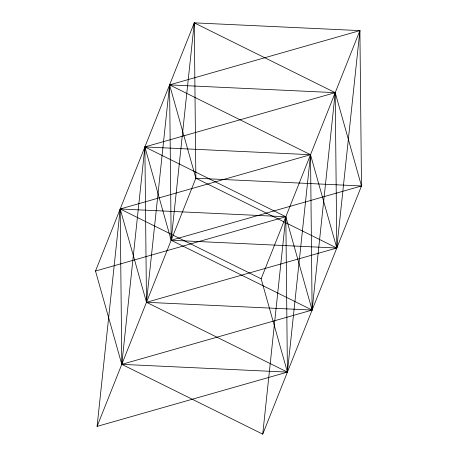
<?xml version="1.0" encoding="UTF-8"?>
<svg xmlns="http://www.w3.org/2000/svg" width="457" height="457" viewBox="0 0 457 457"><rect width="100%" height="100%" fill="white"/><g stroke="black" fill="none" stroke-linecap="round" stroke-linejoin="round"><path stroke-width="0.69" d="M97.095 426.392L120.197 208.986L310.52 154.7L336.803 248.014L146.48 302.3L120.197 208.986L285.831 216.744L312.114 310.057L121.79 364.349L95.507 271.035L194.271 22.85L359.905 30.608L361.493 185.965L262.729 434.15L121.79 364.349L120.197 208.986L261.136 278.793L287.419 372.107L97.095 426.392L195.864 178.207L194.271 22.85L335.209 92.651L361.493 185.965L171.169 240.256L144.886 146.943L335.209 92.651L336.803 248.014L171.169 240.256L169.581 84.893L359.905 30.608L336.803 248.014L195.864 178.207L169.581 84.893L335.209 92.651L312.114 310.057L146.48 302.3L144.886 146.943L310.52 154.7L312.114 310.057L171.169 240.256L194.271 22.85M262.729 434.15L285.831 216.744L144.886 146.943L121.79 364.349L287.419 372.107L310.52 154.7L169.581 84.893L146.48 302.3L287.419 372.107L285.831 216.744L95.507 271.035M261.136 278.793L359.905 30.608M195.864 178.207L361.493 185.965"/></g></svg>
